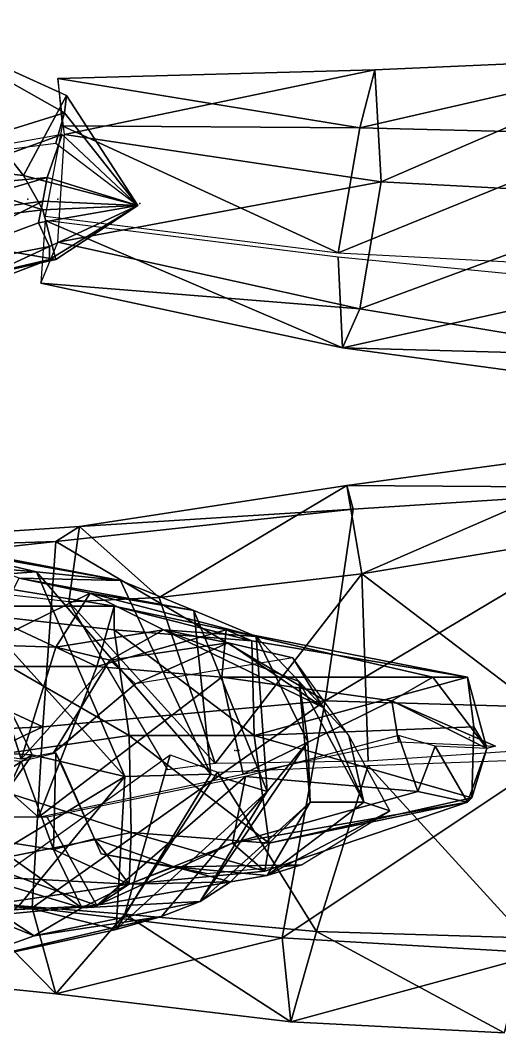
# Model space of a CAD drawing. Extents: x 4.9 to 9.1, y -6.1 to 13.5.
# Drawn here: x 6.867 to 7.238, y 12.644 to 13.427 of the extents above; entities that cross this region are included whole.
import ezdxf

# ---------------------------------------------------------------- set-up
doc = ezdxf.new("R2010")
doc.units = 0
doc.layers.get('0').update_dxf_attribs({"linetype": 'CONTINUOUS'})

msp = doc.modelspace()

# ---------------------------------------------------------------- linework, layer by layer
at = {"color": 0}
for p in [(6.87264, 13.28853, -1.91667), (6.87264, 13.28853, -1.91667), (6.89598, 13.28853, -1.905), (6.95931, 13.2852, -1.915), (7.21431, 12.87186, -4.11167), (7.03264, 12.86186, -3.86167), (7.03264, 12.86186, -3.86167), (7.03431, 12.86186, -3.86167), (7.03431, 12.86186, -3.86167), (7.03597, 12.86186, -4.11167)]:
    msp.add_point(p, dxfattribs=at)
for points in [[(6.86931, 13.30686, -1.99), (6.76431, 13.31853, -1.98667), (6.77431, 13.42686, -1.91833)], [(6.90098, 13.3552, -1.88333), (6.77431, 13.42686, -1.91833), (6.77764, 13.31686, -1.86333)], [(6.77431, 13.42686, -1.91833), (6.90264, 13.36853, -1.92333), (6.86931, 13.30686, -1.99)], [(6.77431, 13.42686, -1.91833), (6.90098, 13.3552, -1.88333), (6.90264, 13.36853, -1.92333)], [(7.12931, 13.34353, -1.82333), (7.33764, 13.33853, -1.78667), (7.36931, 13.39853, -1.905)], [(7.36931, 13.39853, -1.905), (7.14097, 13.38853, -1.91667), (7.12931, 13.34353, -1.82333)], [(7.36931, 13.39853, -1.905), (7.14597, 13.30186, -2.00833), (7.14097, 13.38853, -1.91667)], [(7.14597, 13.30186, -2.00833), (7.36931, 13.39853, -1.905), (7.36431, 13.2902, -2.00833)], [(6.89598, 13.38186, -1.91833), (7.12931, 13.34353, -1.82333), (7.14097, 13.38853, -1.91667)], [(7.14097, 13.38853, -1.91667), (6.90098, 13.33853, -1.99667), (6.89598, 13.38186, -1.91833)], [(6.90098, 13.33853, -1.99667), (7.14097, 13.38853, -1.91667), (7.14597, 13.30186, -2.00833)], [(7.12931, 13.34353, -1.82333), (6.89598, 13.38186, -1.91833), (6.89931, 13.3452, -1.84)], [(6.95764, 13.28353, -1.91333), (6.86931, 13.30686, -1.99), (6.90264, 13.36853, -1.92333)], [(6.95764, 13.28353, -1.91333), (6.90264, 13.36853, -1.92333), (6.90098, 13.3552, -1.88333)], [(6.77764, 13.31686, -1.86333), (6.89431, 13.33186, -1.87), (6.90098, 13.3552, -1.88333)], [(6.95764, 13.28353, -1.91333), (6.90098, 13.3552, -1.88333), (6.89431, 13.33186, -1.87)], [(7.11264, 13.24686, -1.81167), (6.89931, 13.3452, -1.84), (6.88598, 13.2752, -1.83833)], [(6.89931, 13.3452, -1.84), (7.11264, 13.24686, -1.81167), (7.12931, 13.34353, -1.82333)], [(7.33764, 13.33853, -1.78667), (7.12931, 13.34353, -1.82333), (7.11264, 13.24686, -1.81167)], [(6.89931, 13.33853, -1.86333), (6.77764, 13.31686, -1.86333), (6.77931, 13.2952, -1.875)], [(6.77931, 13.2952, -1.875), (6.88764, 13.3052, -1.855), (6.89931, 13.33853, -1.86333)], [(6.95764, 13.28353, -1.91333), (6.89931, 13.33853, -1.86333), (6.88764, 13.3052, -1.855)], [(7.14597, 13.30186, -2.00833), (6.89598, 13.2552, -1.985), (6.90098, 13.33853, -1.99667)], [(7.11264, 13.24686, -1.81167), (7.33431, 13.2352, -1.77), (7.33764, 13.33853, -1.78667)], [(6.88431, 13.2802, -1.98833), (6.75931, 13.2652, -1.98667), (6.76431, 13.31853, -1.98667)], [(6.76431, 13.31853, -1.98667), (6.86931, 13.30686, -1.99), (6.88431, 13.2802, -1.98833)], [(6.88764, 13.3052, -1.855), (6.77931, 13.2952, -1.875), (6.77431, 13.27186, -1.87333)], [(6.77431, 13.27186, -1.87333), (6.88431, 13.28686, -1.85833), (6.88764, 13.3052, -1.855)], [(6.95764, 13.28353, -1.91333), (6.88431, 13.2802, -1.98833), (6.86931, 13.30686, -1.99)], [(6.95764, 13.28353, -1.91333), (6.88764, 13.3052, -1.855), (6.88431, 13.28686, -1.85833)], [(6.89598, 13.2552, -1.985), (7.14597, 13.30186, -2.00833), (7.12931, 13.20353, -1.98667)], [(7.36431, 13.2902, -2.00833), (7.12931, 13.20353, -1.98667), (7.14597, 13.30186, -2.00833)], [(6.88431, 13.28686, -1.85833), (6.77431, 13.27186, -1.87333), (6.76931, 13.22853, -1.87333)], [(6.76931, 13.22853, -1.87333), (6.88098, 13.2702, -1.86333), (6.88431, 13.28686, -1.85833)], [(6.95764, 13.28353, -1.91333), (6.88431, 13.28686, -1.85833), (6.88098, 13.2702, -1.86333)], [(7.12931, 13.20353, -1.98667), (7.36431, 13.2902, -2.00833), (7.35097, 13.16686, -1.97)], [(6.75931, 13.2652, -1.98667), (6.88431, 13.2802, -1.98833), (6.89431, 13.24186, -1.96)], [(6.95764, 13.28353, -1.91333), (6.88098, 13.2702, -1.86333), (6.88931, 13.25186, -1.875)], [(6.95764, 13.28353, -1.91333), (6.89431, 13.24186, -1.96), (6.88431, 13.2802, -1.98833)], [(6.95764, 13.28353, -1.91333), (6.88931, 13.24186, -1.88833), (6.89431, 13.24186, -1.96)], [(6.95764, 13.28353, -1.91333), (6.88931, 13.25186, -1.875), (6.88931, 13.24186, -1.88833)], [(6.76931, 13.22853, -1.87333), (6.88931, 13.25186, -1.875), (6.88098, 13.2702, -1.86333)], [(7.11597, 13.17353, -1.87833), (6.88598, 13.27186, -1.83833), (6.88264, 13.22353, -1.90167)], [(6.88598, 13.27186, -1.83833), (7.11597, 13.17353, -1.87833), (7.11264, 13.24353, -1.815)], [(6.89431, 13.24186, -1.96), (6.76098, 13.21186, -1.96833), (6.75931, 13.2652, -1.98667)], [(7.12931, 13.20353, -1.98667), (6.88264, 13.22353, -1.90167), (6.89598, 13.2552, -1.985)], [(6.88931, 13.25186, -1.875), (6.76931, 13.22853, -1.87333), (6.77098, 13.19686, -1.90833)], [(6.77098, 13.19686, -1.90833), (6.88931, 13.24186, -1.88833), (6.88931, 13.25186, -1.875)], [(6.88931, 13.24186, -1.88833), (6.77098, 13.19686, -1.90833), (6.76098, 13.21186, -1.96833)], [(6.76098, 13.21186, -1.96833), (6.89431, 13.24186, -1.96), (6.88931, 13.24186, -1.88833)], [(7.33431, 13.22186, -1.77167), (7.11264, 13.24353, -1.815), (7.11597, 13.17353, -1.87833)], [(6.88264, 13.22353, -1.90167), (7.12931, 13.20353, -1.98667), (7.11597, 13.17353, -1.87833)], [(7.11597, 13.17353, -1.87833), (7.33764, 13.14353, -1.85833), (7.33431, 13.22186, -1.77167)], [(7.35097, 13.16686, -1.97), (7.11597, 13.17353, -1.87833), (7.12931, 13.20353, -1.98667)], [(7.11597, 13.17353, -1.87833), (7.35097, 13.16686, -1.97), (7.33764, 13.14353, -1.85833)], [(7.11931, 13.06686, -2.62167), (7.37931, 13.0652, -2.42833), (7.36431, 13.1002, -2.63)], [(7.36431, 13.1002, -2.63), (7.13097, 12.99853, -2.795), (7.11931, 13.06686, -2.62167)], [(7.13097, 12.99853, -2.795), (7.36431, 13.1002, -2.63), (7.33097, 13.03186, -2.80167)], [(6.91264, 13.0352, -2.61833), (7.12431, 13.04853, -2.43667), (7.11931, 13.06686, -2.62167)], [(7.11931, 13.06686, -2.62167), (6.97431, 12.9802, -2.785), (6.91264, 13.0352, -2.61833)], [(6.97431, 12.9802, -2.785), (7.11931, 13.06686, -2.62167), (7.13097, 12.99853, -2.795)], [(7.37931, 13.0652, -2.42833), (7.11931, 13.06686, -2.62167), (7.12431, 13.04853, -2.43667)], [(7.10264, 12.9002, -2.335), (7.33431, 12.89353, -2.3), (7.37931, 13.0652, -2.42833)], [(7.37931, 13.0652, -2.42833), (7.12431, 13.04853, -2.43667), (7.10264, 12.9002, -2.335)], [(6.89431, 13.02353, -2.44333), (7.10264, 12.9002, -2.335), (7.12431, 13.04853, -2.43667)], [(7.12431, 13.04853, -2.43667), (6.91264, 13.0352, -2.61833), (6.89431, 13.02353, -2.44333)], [(6.58764, 13.01353, -2.59667), (6.89431, 13.02353, -2.44333), (6.91264, 13.0352, -2.61833)], [(6.91264, 13.0352, -2.61833), (6.90431, 12.97686, -2.765), (6.58764, 13.01353, -2.59667)], [(6.90431, 12.97686, -2.765), (6.91264, 13.0352, -2.61833), (6.97431, 12.9802, -2.785)], [(6.67764, 13.01686, -2.81833), (6.87931, 13.0002, -2.93), (6.74431, 13.03186, -2.99333)], [(6.94431, 12.99353, -3.10167), (6.74431, 13.03186, -2.99333), (6.87931, 13.0002, -2.93)], [(6.74431, 13.03186, -2.99333), (6.94431, 12.99353, -3.10167), (6.80431, 13.01853, -3.15833)], [(7.13097, 12.99853, -2.795), (7.33097, 13.03186, -2.80167), (7.30597, 12.8652, -2.855)], [(6.89431, 13.02353, -2.44333), (6.58764, 13.01353, -2.59667), (6.63598, 12.9952, -2.44667)], [(6.63598, 12.9952, -2.44667), (6.88431, 12.8802, -2.36667), (6.89431, 13.02353, -2.44333)], [(7.10264, 12.9002, -2.335), (6.89431, 13.02353, -2.44333), (6.88431, 12.8802, -2.36667)], [(6.87931, 13.0002, -2.93), (6.67764, 13.01686, -2.81833), (6.80931, 12.9952, -2.765)], [(6.86598, 12.9952, -3.32833), (6.80431, 13.01853, -3.15833), (6.94431, 12.99353, -3.10167)], [(6.92597, 12.92686, -3.91333), (6.76598, 13.00186, -4.07), (6.74931, 12.92686, -3.99)], [(6.76598, 13.00186, -4.07), (6.92597, 12.92686, -3.91333), (6.93931, 12.97353, -4.02)], [(6.93931, 12.97353, -4.02), (6.77764, 12.97353, -4.13333), (6.76598, 13.00186, -4.07)], [(6.80931, 12.9952, -2.765), (6.94764, 12.84186, -2.885), (6.87931, 13.0002, -2.93)], [(7.01431, 12.84353, -3.05), (6.87931, 13.0002, -2.93), (6.94764, 12.84186, -2.885)], [(6.87931, 13.0002, -2.93), (7.01431, 12.84353, -3.05), (6.94431, 12.99353, -3.10167)], [(7.13097, 12.99853, -2.795), (7.01764, 12.85186, -2.83833), (6.97431, 12.9802, -2.785)], [(7.01764, 12.85186, -2.83833), (7.13097, 12.99853, -2.795), (7.13597, 12.85353, -2.85333)], [(7.30597, 12.8652, -2.855), (7.13597, 12.85353, -2.85333), (7.13097, 12.99853, -2.795)], [(6.88431, 12.8802, -2.36667), (6.63598, 12.9952, -2.44667), (6.64598, 12.86853, -2.37667)], [(6.78764, 12.86353, -2.57333), (6.87598, 12.85853, -2.75833), (6.80931, 12.9952, -2.765)], [(6.94764, 12.84186, -2.885), (6.80931, 12.9952, -2.765), (6.87598, 12.85853, -2.75833)], [(6.86598, 12.9952, -3.32833), (6.92097, 12.98353, -3.46833), (6.83931, 12.94353, -3.48667)], [(6.94431, 12.99353, -3.10167), (7.00097, 12.9702, -3.28167), (6.86598, 12.9952, -3.32833)], [(6.92097, 12.98353, -3.46833), (6.86598, 12.9952, -3.32833), (7.00097, 12.9702, -3.28167)], [(7.00097, 12.9702, -3.28167), (6.94431, 12.99353, -3.10167), (7.01431, 12.84353, -3.05)], [(6.89431, 12.94186, -3.62667), (6.83931, 12.94353, -3.48667), (6.92097, 12.98353, -3.46833)], [(6.92097, 12.98353, -3.46833), (6.97764, 12.9552, -3.62167), (6.89431, 12.94186, -3.62667)], [(6.90431, 12.97686, -2.765), (6.97431, 12.9802, -2.785), (7.01764, 12.85186, -2.83833)], [(7.00097, 12.9702, -3.28167), (7.04931, 12.9502, -3.435), (6.92097, 12.98353, -3.46833)], [(6.97764, 12.9552, -3.62167), (6.92097, 12.98353, -3.46833), (7.04931, 12.9502, -3.435)], [(6.77764, 12.97353, -4.13333), (6.93931, 12.97353, -4.02), (6.93931, 12.9552, -4.10833)], [(6.77764, 12.97353, -4.13333), (6.93931, 12.9552, -4.10833), (6.95097, 12.87353, -4.11833)], [(6.95097, 12.87353, -4.11833), (6.79098, 12.8502, -4.13), (6.77764, 12.97353, -4.13333)], [(7.01764, 12.85186, -2.83833), (6.98097, 12.84686, -2.82667), (6.90431, 12.97686, -2.765)], [(7.02597, 12.9552, -4.005), (6.93931, 12.97353, -4.02), (6.92597, 12.92686, -3.91333)], [(6.93931, 12.97353, -4.02), (7.02597, 12.9552, -4.005), (7.04597, 12.94686, -4.11833)], [(7.04597, 12.94686, -4.11833), (6.93931, 12.9552, -4.10833), (6.93931, 12.97353, -4.02)], [(7.01431, 12.84353, -3.05), (7.05764, 12.8302, -3.265), (7.00097, 12.9702, -3.28167)], [(7.04931, 12.9502, -3.435), (7.00097, 12.9702, -3.28167), (7.05764, 12.8302, -3.265)], [(6.93597, 12.93186, -3.76333), (6.89431, 12.94186, -3.62667), (6.97764, 12.9552, -3.62167)], [(6.92597, 12.92686, -3.91333), (7.02264, 12.91853, -3.86667), (7.02597, 12.9552, -4.005)], [(6.97764, 12.9552, -3.62167), (7.02764, 12.9452, -3.74833), (6.93597, 12.93186, -3.76333)], [(6.93931, 12.9552, -4.10833), (7.04597, 12.94686, -4.11833), (7.04764, 12.87353, -4.14167)], [(7.04764, 12.87353, -4.14167), (6.95097, 12.87353, -4.11833), (6.93931, 12.9552, -4.10833)], [(7.04931, 12.9502, -3.435), (7.08264, 12.9152, -3.59333), (6.97764, 12.9552, -3.62167)], [(7.10097, 12.8952, -3.71833), (6.97764, 12.9552, -3.62167), (7.08264, 12.9152, -3.59333)], [(6.97764, 12.9552, -3.62167), (7.10097, 12.8952, -3.71833), (7.02764, 12.9452, -3.74833)], [(7.18597, 12.91853, -3.99), (7.02597, 12.9552, -4.005), (7.02264, 12.91853, -3.86667)], [(7.02597, 12.9552, -4.005), (7.18597, 12.91853, -3.99), (7.21264, 12.91853, -4.09833)], [(7.21264, 12.91853, -4.09833), (7.04597, 12.94686, -4.11833), (7.02597, 12.9552, -4.005)], [(7.05764, 12.8302, -3.265), (7.08931, 12.86853, -3.42167), (7.04931, 12.9502, -3.435)], [(7.08264, 12.9152, -3.59333), (7.04931, 12.9502, -3.435), (7.08931, 12.86853, -3.42167)], [(6.86764, 12.8552, -3.625), (6.81431, 12.86353, -3.49167), (6.83931, 12.94353, -3.48667)], [(6.83931, 12.94353, -3.48667), (6.89431, 12.94186, -3.62667), (6.86764, 12.8552, -3.625)], [(6.93597, 12.93186, -3.76333), (6.86764, 12.8552, -3.625), (6.89431, 12.94186, -3.62667)], [(6.95597, 12.91353, -3.86167), (6.93597, 12.93186, -3.76333), (7.02764, 12.9452, -3.74833)], [(7.02764, 12.9452, -3.74833), (7.07764, 12.93353, -3.89833), (6.95597, 12.91353, -3.86167)], [(7.07764, 12.93353, -3.89833), (7.02764, 12.9452, -3.74833), (7.10097, 12.8952, -3.71833)], [(7.21264, 12.91853, -4.09833), (7.04764, 12.87353, -4.14167), (7.04597, 12.94686, -4.11833)], [(7.10097, 12.8952, -3.71833), (7.12097, 12.87353, -3.805), (7.07764, 12.93353, -3.89833)], [(6.88098, 12.8102, -3.83), (6.74931, 12.92686, -3.99), (6.73931, 12.81353, -3.94833)], [(6.74931, 12.92686, -3.99), (6.88098, 12.8102, -3.83), (6.92597, 12.92686, -3.91333)], [(6.86764, 12.8552, -3.625), (6.93597, 12.93186, -3.76333), (6.89264, 12.8602, -3.75833)], [(7.02264, 12.91853, -3.86667), (6.92597, 12.92686, -3.91333), (6.88098, 12.8102, -3.83)], [(6.95597, 12.91353, -3.86167), (6.89264, 12.8602, -3.75833), (6.93597, 12.93186, -3.76333)], [(6.88098, 12.8102, -3.83), (7.03931, 12.84353, -3.71), (7.02264, 12.91853, -3.86667)], [(7.02264, 12.91853, -3.86667), (7.15431, 12.9002, -3.845), (7.18597, 12.91853, -3.99)], [(7.15431, 12.9002, -3.845), (7.02264, 12.91853, -3.86667), (7.03931, 12.84353, -3.71)], [(7.04764, 12.87353, -4.14167), (7.21264, 12.91853, -4.09833), (7.21764, 12.8802, -4.11667)], [(7.22764, 12.86353, -3.99), (7.18597, 12.91853, -3.99), (7.15431, 12.9002, -3.845)], [(7.22764, 12.86353, -3.99), (7.21264, 12.91853, -4.09833), (7.18597, 12.91853, -3.99)], [(7.22764, 12.86353, -3.99), (7.21764, 12.8802, -4.11667), (7.21264, 12.91853, -4.09833)], [(6.89264, 12.8602, -3.75833), (6.95597, 12.91353, -3.86167), (6.89931, 12.8652, -3.83)], [(7.08931, 12.86853, -3.42167), (7.09097, 12.82186, -3.57), (7.08264, 12.9152, -3.59333)], [(7.13264, 12.82186, -3.69167), (7.08264, 12.9152, -3.59333), (7.09097, 12.82186, -3.57)], [(7.08264, 12.9152, -3.59333), (7.13264, 12.82186, -3.69167), (7.10097, 12.8952, -3.71833)], [(6.87598, 12.7402, -2.44333), (7.06931, 12.71686, -2.43667), (7.10264, 12.9002, -2.335)], [(7.10264, 12.9002, -2.335), (6.88431, 12.8802, -2.36667), (6.87598, 12.7402, -2.44333)], [(7.03931, 12.84353, -3.71), (7.15931, 12.86853, -3.765), (7.15431, 12.9002, -3.845)], [(7.33431, 12.89353, -2.3), (7.10264, 12.9002, -2.335), (7.06931, 12.71686, -2.43667)], [(7.12097, 12.87353, -3.805), (7.10097, 12.8952, -3.71833), (7.13264, 12.82186, -3.69167)], [(7.15431, 12.9002, -3.845), (7.23431, 12.8652, -4.075), (7.22764, 12.86353, -3.99)], [(7.23431, 12.8652, -4.075), (7.15431, 12.9002, -3.845), (7.15931, 12.86853, -3.765)], [(7.06931, 12.71686, -2.43667), (7.27097, 12.7052, -2.41833), (7.33431, 12.89353, -2.3)], [(6.61598, 12.75353, -2.46167), (6.87598, 12.7402, -2.44333), (6.88431, 12.8802, -2.36667)], [(6.88431, 12.8802, -2.36667), (6.64598, 12.86853, -2.37667), (6.61598, 12.75353, -2.46167)], [(7.04764, 12.87353, -4.14167), (7.21764, 12.8802, -4.11667), (7.21597, 12.8252, -4.09167)], [(7.22764, 12.86353, -3.99), (7.21597, 12.8252, -4.09167), (7.21764, 12.8802, -4.11667)], [(6.79098, 12.8502, -4.13), (6.95097, 12.87353, -4.11833), (6.95264, 12.79853, -4.09833)], [(6.95097, 12.87353, -4.11833), (7.04764, 12.87353, -4.14167), (7.05931, 12.7902, -4.11833)], [(7.05931, 12.7902, -4.11833), (6.95264, 12.79853, -4.09833), (6.95097, 12.87353, -4.11833)], [(7.04097, 12.84186, -3.71167), (7.17431, 12.8302, -3.82667), (7.15931, 12.87353, -3.76833)], [(7.21597, 12.8252, -4.09167), (7.05931, 12.7902, -4.11833), (7.04764, 12.87353, -4.14167)], [(7.13264, 12.82186, -3.69167), (7.15264, 12.8152, -3.765), (7.12097, 12.87353, -3.805)], [(7.18764, 12.8652, -3.83167), (7.15931, 12.87353, -3.76833), (7.17431, 12.8302, -3.82667)], [(6.87598, 12.85853, -2.75833), (6.78764, 12.86353, -2.57333), (6.72764, 12.7652, -2.62833)], [(7.05764, 12.8302, -3.265), (7.00597, 12.7452, -3.43), (7.08931, 12.86853, -3.42167)], [(7.09097, 12.82186, -3.57), (7.08931, 12.86853, -3.42167), (7.00597, 12.7452, -3.43)], [(7.18764, 12.8652, -3.83167), (7.17431, 12.8302, -3.82667), (7.21264, 12.82186, -4)], [(7.21264, 12.82186, -4), (7.22764, 12.86353, -3.99), (7.18764, 12.8652, -3.83167)], [(7.22764, 12.86353, -3.99), (7.21264, 12.82186, -4), (7.21597, 12.8252, -4.09167)], [(6.72764, 12.7652, -2.62833), (6.80264, 12.75353, -2.79), (6.87598, 12.85853, -2.75833)], [(6.94764, 12.84186, -2.885), (6.87598, 12.85853, -2.75833), (6.80264, 12.75353, -2.79)], [(6.86764, 12.85353, -3.62667), (6.83931, 12.79353, -3.48), (6.81098, 12.85853, -3.49167)], [(6.94764, 12.7352, -2.75667), (6.82431, 12.7452, -2.745), (6.98264, 12.85853, -2.83)], [(6.89431, 12.8602, -3.76167), (6.89264, 12.7852, -3.61), (6.86764, 12.85353, -3.62667)], [(6.89264, 12.7852, -3.61), (6.89431, 12.8602, -3.76167), (6.92431, 12.79353, -3.765)], [(6.89931, 12.8502, -3.83333), (6.92431, 12.79353, -3.765), (6.89431, 12.8602, -3.76167)], [(6.98264, 12.85853, -2.83), (7.01931, 12.8452, -2.84167), (6.94764, 12.7352, -2.75667)], [(7.13597, 12.8502, -2.845), (7.31431, 12.85686, -2.85833), (7.25764, 12.71686, -2.76833)], [(6.95264, 12.79853, -4.09833), (6.79264, 12.76686, -4.12167), (6.79098, 12.8502, -4.13)], [(6.83931, 12.79353, -3.48), (6.86764, 12.85353, -3.62667), (6.89264, 12.7852, -3.61)], [(6.92431, 12.79353, -3.765), (6.89931, 12.8502, -3.83333), (6.92931, 12.78186, -3.86167)], [(7.01931, 12.8452, -2.84167), (7.13597, 12.8502, -2.845), (7.09597, 12.72186, -2.76333)], [(7.25764, 12.71686, -2.76833), (7.09597, 12.72186, -2.76333), (7.13597, 12.8502, -2.845)], [(6.80264, 12.75353, -2.79), (6.86598, 12.74186, -2.92), (6.94764, 12.84186, -2.885)], [(6.94097, 12.72353, -3.08), (6.94764, 12.84186, -2.885), (6.86598, 12.74186, -2.92)], [(7.04097, 12.84186, -3.71167), (6.88764, 12.8102, -3.83167), (6.92597, 12.74186, -3.90167)], [(6.92597, 12.74186, -3.90167), (7.03097, 12.7902, -3.85667), (7.04097, 12.84186, -3.71167)], [(6.94764, 12.84186, -2.885), (6.94097, 12.72353, -3.08), (7.01431, 12.84353, -3.05)], [(7.05764, 12.8302, -3.265), (7.01431, 12.84353, -3.05), (6.94097, 12.72353, -3.08)], [(7.09597, 12.72186, -2.76333), (6.94764, 12.7352, -2.75667), (7.01931, 12.8452, -2.84167)], [(7.17431, 12.8302, -3.82667), (7.04097, 12.84186, -3.71167), (7.03097, 12.7902, -3.85667)], [(6.94097, 12.72353, -3.08), (6.97597, 12.73353, -3.27667), (7.05764, 12.8302, -3.265)], [(7.00597, 12.7452, -3.43), (7.05764, 12.8302, -3.265), (6.97597, 12.73353, -3.27667)], [(7.03097, 12.7902, -3.85667), (7.21264, 12.82186, -4), (7.17431, 12.8302, -3.82667)], [(7.05931, 12.7902, -4.11833), (7.21597, 12.8252, -4.09167), (7.21264, 12.82186, -4)], [(7.00597, 12.7452, -3.43), (7.02931, 12.7602, -3.56833), (7.09097, 12.82186, -3.57)], [(7.05764, 12.7652, -3.715), (7.09097, 12.82186, -3.57), (7.02931, 12.7602, -3.56833)], [(7.21264, 12.82186, -4), (7.03097, 12.7902, -3.85667), (7.05597, 12.76853, -4.03333)], [(7.21264, 12.82186, -4), (7.05597, 12.76853, -4.03333), (7.05931, 12.7902, -4.11833)], [(7.09097, 12.82186, -3.57), (7.05764, 12.7652, -3.715), (7.13264, 12.82186, -3.69167)], [(7.15264, 12.8152, -3.765), (7.13264, 12.82186, -3.69167), (7.05764, 12.7652, -3.715)], [(6.73764, 12.8102, -3.95333), (6.92597, 12.74186, -3.90167), (6.88764, 12.8102, -3.83167)], [(6.92597, 12.74186, -3.90167), (6.73764, 12.8102, -3.95333), (6.76598, 12.72686, -3.99833)], [(7.05764, 12.7652, -3.715), (7.08431, 12.77353, -3.835), (7.15264, 12.8152, -3.765)], [(6.78598, 12.77853, -3.34333), (6.83931, 12.79353, -3.48), (6.91431, 12.7402, -3.455)], [(6.79264, 12.76686, -4.12167), (6.95264, 12.79853, -4.09833), (6.95097, 12.75853, -4.05667)], [(6.89264, 12.7852, -3.61), (6.91431, 12.7402, -3.455), (6.83931, 12.79353, -3.48)], [(6.92431, 12.79353, -3.765), (6.95097, 12.75853, -3.59167), (6.89264, 12.7852, -3.61)], [(6.95097, 12.75853, -3.59167), (6.92431, 12.79353, -3.765), (6.98597, 12.77186, -3.74167)], [(6.92931, 12.78186, -3.86167), (6.98597, 12.77186, -3.74167), (6.92431, 12.79353, -3.765)], [(7.05597, 12.76853, -4.03333), (6.95097, 12.75853, -4.05667), (6.95264, 12.79853, -4.09833)], [(6.95264, 12.79853, -4.09833), (7.05931, 12.7902, -4.11833), (7.05597, 12.76853, -4.03333)], [(6.87764, 12.71853, -3.31), (6.81264, 12.6952, -3.12667), (6.71264, 12.7852, -3.17167)], [(6.71264, 12.7852, -3.17167), (6.78598, 12.77853, -3.34333), (6.87764, 12.71853, -3.31)], [(6.91431, 12.7402, -3.455), (6.89264, 12.7852, -3.61), (6.95097, 12.75853, -3.59167)], [(7.03097, 12.7902, -3.85667), (6.92597, 12.74186, -3.90167), (6.95097, 12.75853, -4.05667)], [(6.95097, 12.75853, -4.05667), (7.05597, 12.76853, -4.03333), (7.03097, 12.7902, -3.85667)], [(6.91431, 12.7402, -3.455), (6.87764, 12.71853, -3.31), (6.78598, 12.77853, -3.34333)], [(6.98597, 12.77186, -3.74167), (6.92931, 12.78186, -3.86167), (7.01097, 12.76686, -3.85667)], [(6.98597, 12.77186, -3.74167), (7.02931, 12.7602, -3.56833), (6.95097, 12.75853, -3.59167)], [(7.08431, 12.77353, -3.835), (7.05764, 12.7652, -3.715), (6.98597, 12.77186, -3.74167)], [(6.98597, 12.77186, -3.74167), (7.01097, 12.76686, -3.85667), (7.08431, 12.77353, -3.835)], [(7.02931, 12.7602, -3.56833), (6.98597, 12.77186, -3.74167), (7.05764, 12.7652, -3.715)], [(6.95097, 12.75853, -4.05667), (6.79431, 12.7352, -4.08833), (6.79264, 12.76686, -4.12167)], [(6.87598, 12.7402, -2.44333), (6.61598, 12.75353, -2.46167), (6.57098, 12.70686, -2.59667)], [(6.79431, 12.7352, -4.08833), (6.95097, 12.75853, -4.05667), (6.92597, 12.74186, -3.90167)], [(7.02931, 12.7602, -3.56833), (7.00597, 12.7452, -3.43), (6.91431, 12.7402, -3.455)], [(6.91431, 12.7402, -3.455), (6.95097, 12.75853, -3.59167), (7.02931, 12.7602, -3.56833)], [(6.89431, 12.67353, -2.6), (6.57098, 12.70686, -2.59667), (6.82431, 12.7452, -2.745)], [(6.82431, 12.7452, -2.745), (6.94764, 12.7352, -2.75667), (6.89431, 12.67353, -2.6)], [(7.00597, 12.7452, -3.43), (6.97597, 12.73353, -3.27667), (6.87764, 12.71853, -3.31)], [(6.87764, 12.71853, -3.31), (6.91431, 12.7402, -3.455), (7.00597, 12.7452, -3.43)], [(6.57098, 12.70686, -2.59667), (6.89431, 12.67353, -2.6), (6.87598, 12.7402, -2.44333)], [(6.92597, 12.74186, -3.90167), (6.76598, 12.72686, -3.99833), (6.79431, 12.7352, -4.08833)], [(6.86598, 12.74186, -2.92), (6.81264, 12.6952, -3.12667), (6.94097, 12.72353, -3.08)], [(7.06931, 12.71686, -2.43667), (6.87598, 12.7402, -2.44333), (6.89431, 12.67353, -2.6)], [(6.97597, 12.73353, -3.27667), (6.94097, 12.72353, -3.08), (6.81264, 12.6952, -3.12667)], [(6.81264, 12.6952, -3.12667), (6.87764, 12.71853, -3.31), (6.97597, 12.73353, -3.27667)], [(7.07597, 12.65186, -2.595), (6.89431, 12.67353, -2.6), (6.94764, 12.7352, -2.75667)], [(6.94764, 12.7352, -2.75667), (7.09597, 12.72186, -2.76333), (7.07597, 12.65186, -2.595)], [(7.24097, 12.64353, -2.59333), (7.07597, 12.65186, -2.595), (7.09597, 12.72186, -2.76333)], [(7.09597, 12.72186, -2.76333), (7.25764, 12.71686, -2.76833), (7.24097, 12.64353, -2.59333)], [(6.89431, 12.67353, -2.6), (7.07597, 12.65186, -2.595), (7.06931, 12.71686, -2.43667)], [(7.27097, 12.7052, -2.41833), (7.06931, 12.71686, -2.43667), (7.07597, 12.65186, -2.595)], [(7.07597, 12.65186, -2.595), (7.24097, 12.64353, -2.59333), (7.27097, 12.7052, -2.41833)]]:
    msp.add_3dface(points, dxfattribs=at)

doc.saveas('drawing.dxf')
